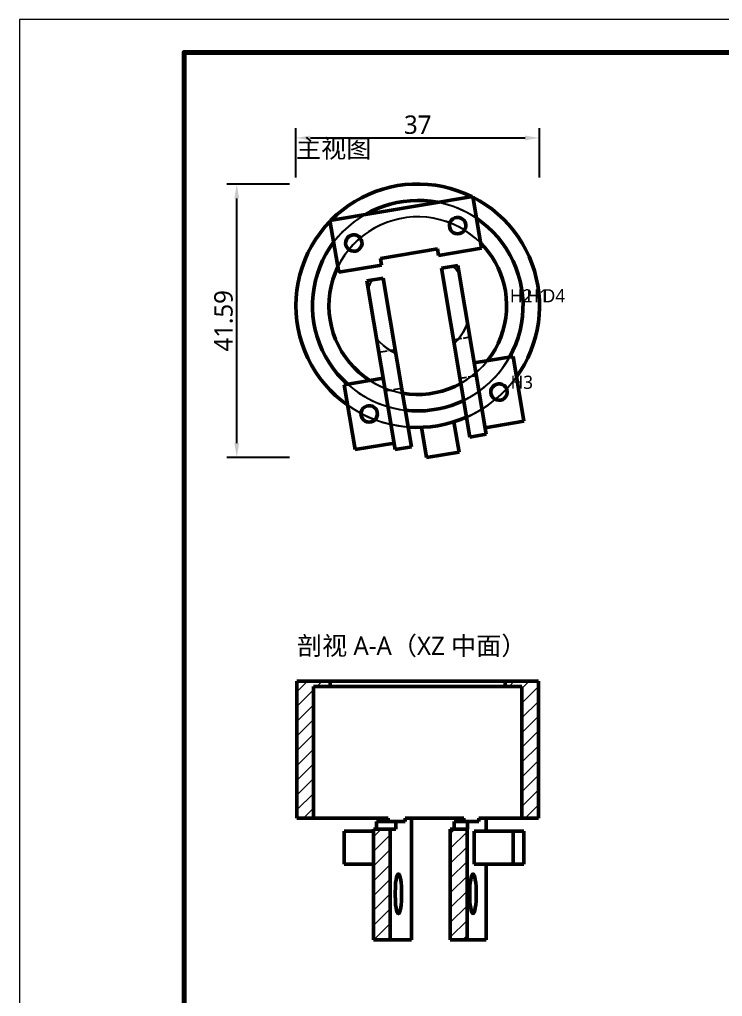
# Model space of a CAD drawing. Header units: millimetres. Extents: x 0 to 420, y 0 to 297.
# Drawn here: x 0 to 106.8, y 148.5 to 297 of the extents above; entities that cross this region are included whole.
import ezdxf

# ---------------------------------------------------------------- set-up
doc = ezdxf.new("R2010")
doc.units = ezdxf.units.MM
doc.linetypes.add('DASHED', pattern=[1.524, 1.27, -0.254])
for name, color, linetype, lineweight in [('DIM', 3, 'CONTINUOUS', 18), ('FRAME', 7, 'CONTINUOUS', 70), ('HATCH', 8, 'CONTINUOUS', 13), ('HIDDEN', 8, 'DASHED', 25), ('TEXT', 7, 'CONTINUOUS', 25), ('VISIBLE', 7, 'CONTINUOUS', 50)]:
    doc.layers.add(name, color=color, linetype=linetype, lineweight=lineweight)
doc.styles.add('CJK', font='NotoSansCJK-Regular.ttc')
doc.dimstyles.new('GB', dxfattribs={"dimtxt": 2.8, "dimasz": 2.2, "dimexe": 1.5, "dimexo": 1, "dimgap": 0.6, "dimtad": 1, "dimlfac": 100, "dimzin": 12, "dimdsep": 46, "dimtxsty": 'CJK', "dimcen": 2.5, "dimazin": 3, "dimtfac": 0.5, "dimtmove": 2, "dimatfit": 3})

msp = doc.modelspace()

# ---------------------------------------------------------------- hatches: boundary and pattern name
at = {"layer": 'HATCH'}
h = msp.add_hatch(dxfattribs=at)
h.set_pattern_fill('ANSI31', scale=0.5)
h.paths.add_polyline_path([(42.14328, 196.40801), (42.14328, 196.10563), (42.14328, 195.80324), (42.14328, 195.50086), (42.14328, 195.19848), (42.14328, 194.8961), (42.14328, 194.59371), (42.14328, 194.29133), (42.14328, 193.98895), (42.14328, 193.68656), (42.14328, 193.38418), (42.14328, 193.0818), (42.14328, 192.77941), (42.14328, 192.47703), (42.14328, 192.17465), (42.14328, 191.87227), (42.14328, 191.56988), (42.14328, 191.2675), (42.14328, 190.96512), (42.14328, 190.66273), (42.14328, 190.36035), (42.14328, 190.05797), (42.14328, 189.75558), (42.14328, 189.4532), (42.14328, 189.15082), (42.14328, 188.84844), (42.14328, 188.54605), (42.14328, 188.24367), (42.14328, 187.94129), (42.14328, 187.6389), (42.14328, 187.33652), (42.14328, 187.03414), (42.14328, 186.73175), (42.14328, 186.42937), (42.14328, 186.12699), (42.14328, 185.82461), (42.14328, 185.52222), (42.14328, 185.21984), (42.14328, 184.91746), (42.14328, 184.61507), (42.14328, 184.31269), (42.14328, 184.01031), (42.14328, 183.70793), (42.14328, 183.40554), (42.14328, 183.10316), (42.14328, 182.80078), (42.14328, 182.49839), (42.14328, 182.19601), (42.14328, 181.89363), (42.14328, 181.59124), (42.14328, 181.28886), (42.14328, 180.98648), (42.14328, 180.6841), (42.14328, 180.38171), (42.14328, 180.07933), (42.14328, 179.77695), (42.14328, 179.47456), (42.14328, 179.17218), (42.14328, 178.8698), (42.14328, 178.56741), (42.14328, 178.26503), (42.14328, 177.96265), (42.14328, 177.66027), (42.14328, 177.35788), (42.14328, 177.0555), (42.14328, 176.75312), (42.14328, 176.45073), (42.14328, 176.14835), (42.14328, 175.84597), (42.20771, 175.60801), (42.51009, 175.60801), (42.81247, 175.60801), (43.11485, 175.60801), (43.41724, 175.60801), (43.71962, 175.60801), (44.022, 175.60801), (44.32439, 175.60801), (44.62677, 175.60801), (44.66589, 175.87128), (44.66589, 176.17366), (44.66589, 176.47604), (44.66589, 176.77843), (44.66589, 177.08081), (44.66589, 177.38319), (44.66589, 177.68557), (44.66589, 177.98796), (44.66589, 178.29034), (44.66589, 178.59272), (44.66589, 178.89511), (44.66589, 179.19749), (44.66589, 179.49987), (44.66589, 179.80225), (44.66589, 180.10464), (44.66589, 180.40702), (44.66589, 180.7094), (44.66589, 181.01179), (44.66589, 181.31417), (44.66589, 181.61655), (44.66589, 181.91894), (44.66589, 182.22132), (44.66589, 182.5237), (44.66589, 182.82608), (44.66589, 183.12847), (44.66589, 183.43085), (44.66589, 183.73323), (44.66589, 184.03562), (44.66589, 184.338), (44.66589, 184.64038), (44.66589, 184.94277), (44.66589, 185.24515), (44.66589, 185.54753), (44.66589, 185.84991), (44.66589, 186.1523), (44.66589, 186.45468), (44.66589, 186.75706), (44.66589, 187.05945), (44.66589, 187.36183), (44.66589, 187.66421), (44.66589, 187.9666), (44.66589, 188.26898), (44.66589, 188.57136), (44.66589, 188.87374), (44.66589, 189.17613), (44.66589, 189.47851), (44.66589, 189.78089), (44.66589, 190.08328), (44.66589, 190.38566), (44.66589, 190.68804), (44.66589, 190.99043), (44.66589, 191.29281), (44.66589, 191.59519), (44.66589, 191.89757), (44.66589, 192.19996), (44.66589, 192.50234), (44.66589, 192.80472), (44.66589, 193.10711), (44.66589, 193.40949), (44.66589, 193.71187), (44.66589, 194.01425), (44.66589, 194.31664), (44.66589, 194.61902), (44.66589, 194.9214), (44.66589, 195.22379), (44.66589, 195.52617), (44.88643, 195.60801), (45.18881, 195.60801), (45.49119, 195.60801), (45.79358, 195.60801), (46.09596, 195.60801), (46.39834, 195.60801), (46.70073, 195.60801), (47.00311, 195.60801), (47.19702, 195.71648), (47.19702, 196.01886), (47.19702, 196.32124), (46.98141, 196.40801), (46.67902, 196.40801), (46.37664, 196.40801), (46.07426, 196.40801), (45.77188, 196.40801), (45.46949, 196.40801), (45.16711, 196.40801), (44.86473, 196.40801), (44.56234, 196.40801), (44.25996, 196.40801), (43.95758, 196.40801), (43.65519, 196.40801), (43.35281, 196.40801), (43.05043, 196.40801), (42.74805, 196.40801), (42.44566, 196.40801), (42.14328, 196.40801)])
h = msp.add_hatch(dxfattribs=at)
h.set_pattern_fill('ANSI31', scale=0.5)
h.paths.add_polyline_path([(76.33411, 175.60801), (76.63649, 175.60801), (76.93888, 175.60801), (77.24126, 175.60801), (77.54364, 175.60801), (77.84603, 175.60801), (78.14841, 175.60801), (78.45079, 175.60801), (78.75317, 175.60801), (78.85672, 175.80685), (78.85672, 176.10923), (78.85672, 176.41162), (78.85672, 176.714), (78.85672, 177.01638), (78.85672, 177.31877), (78.85672, 177.62115), (78.85672, 177.92353), (78.85672, 178.22591), (78.85672, 178.5283), (78.85672, 178.83068), (78.85672, 179.13306), (78.85672, 179.43545), (78.85672, 179.73783), (78.85672, 180.04021), (78.85672, 180.3426), (78.85672, 180.64498), (78.85672, 180.94736), (78.85672, 181.24974), (78.85672, 181.55213), (78.85672, 181.85451), (78.85672, 182.15689), (78.85672, 182.45928), (78.85672, 182.76166), (78.85672, 183.06404), (78.85672, 183.36643), (78.85672, 183.66881), (78.85672, 183.97119), (78.85672, 184.27357), (78.85672, 184.57596), (78.85672, 184.87834), (78.85672, 185.18072), (78.85672, 185.48311), (78.85672, 185.78549), (78.85672, 186.08787), (78.85672, 186.39025), (78.85672, 186.69264), (78.85672, 186.99502), (78.85672, 187.2974), (78.85672, 187.59979), (78.85672, 187.90217), (78.85672, 188.20455), (78.85672, 188.50694), (78.85672, 188.80932), (78.85672, 189.1117), (78.85672, 189.41408), (78.85672, 189.71647), (78.85672, 190.01885), (78.85672, 190.32123), (78.85672, 190.62362), (78.85672, 190.926), (78.85672, 191.22838), (78.85672, 191.53077), (78.85672, 191.83315), (78.85672, 192.13553), (78.85672, 192.43791), (78.85672, 192.7403), (78.85672, 193.04268), (78.85672, 193.34506), (78.85672, 193.64745), (78.85672, 193.94983), (78.85672, 194.25221), (78.85672, 194.5546), (78.85672, 194.85698), (78.85672, 195.15936), (78.85672, 195.46174), (78.85672, 195.76413), (78.85672, 196.06651), (78.85672, 196.36889), (78.59345, 196.40801), (78.29107, 196.40801), (77.98868, 196.40801), (77.6863, 196.40801), (77.38392, 196.40801), (77.08154, 196.40801), (76.77915, 196.40801), (76.47677, 196.40801), (76.17439, 196.40801), (75.872, 196.40801), (75.56962, 196.40801), (75.26724, 196.40801), (74.96486, 196.40801), (74.66247, 196.40801), (74.36009, 196.40801), (74.05771, 196.40801), (73.80297, 196.36036), (73.80297, 196.05798), (73.80297, 195.75559), (73.95777, 195.60801), (74.26015, 195.60801), (74.56254, 195.60801), (74.86492, 195.60801), (75.1673, 195.60801), (75.46969, 195.60801), (75.77207, 195.60801), (76.07445, 195.60801), (76.33411, 195.56529), (76.33411, 195.2629), (76.33411, 194.96052), (76.33411, 194.65814), (76.33411, 194.35575), (76.33411, 194.05337), (76.33411, 193.75099), (76.33411, 193.44861), (76.33411, 193.14622), (76.33411, 192.84384), (76.33411, 192.54146), (76.33411, 192.23907), (76.33411, 191.93669), (76.33411, 191.63431), (76.33411, 191.33192), (76.33411, 191.02954), (76.33411, 190.72716), (76.33411, 190.42478), (76.33411, 190.12239), (76.33411, 189.82001), (76.33411, 189.51763), (76.33411, 189.21524), (76.33411, 188.91286), (76.33411, 188.61048), (76.33411, 188.3081), (76.33411, 188.00571), (76.33411, 187.70333), (76.33411, 187.40095), (76.33411, 187.09856), (76.33411, 186.79618), (76.33411, 186.4938), (76.33411, 186.19141), (76.33411, 185.88903), (76.33411, 185.58665), (76.33411, 185.28427), (76.33411, 184.98188), (76.33411, 184.6795), (76.33411, 184.37712), (76.33411, 184.07473), (76.33411, 183.77235), (76.33411, 183.46997), (76.33411, 183.16758), (76.33411, 182.8652), (76.33411, 182.56282), (76.33411, 182.26044), (76.33411, 181.95805), (76.33411, 181.65567), (76.33411, 181.35329), (76.33411, 181.0509), (76.33411, 180.74852), (76.33411, 180.44614), (76.33411, 180.14375), (76.33411, 179.84137), (76.33411, 179.53899), (76.33411, 179.23661), (76.33411, 178.93422), (76.33411, 178.63184), (76.33411, 178.32946), (76.33411, 178.02707), (76.33411, 177.72469), (76.33411, 177.42231), (76.33411, 177.11992), (76.33411, 176.81754), (76.33411, 176.51516), (76.33411, 176.21278), (76.33411, 175.91039), (76.33411, 175.60801)])
h = msp.add_hatch(dxfattribs=at)
h.set_pattern_fill('ANSI31', scale=0.5)
h.paths.add_polyline_path([(56.32336, 173.90801), (56.01887, 173.90801), (55.71438, 173.90801), (55.40989, 173.90801), (55.10539, 173.90801), (54.8009, 173.90801), (54.49641, 173.90801), (54.19192, 173.90801), (53.88743, 173.90801), (53.78823, 173.70273), (53.78823, 173.39824), (53.78823, 173.09375), (53.78823, 172.78926), (53.78823, 172.48477), (53.78823, 172.18028), (53.78823, 171.87579), (53.78823, 171.5713), (53.78823, 171.26681), (53.78823, 170.96231), (53.78823, 170.65782), (53.78823, 170.35333), (53.78823, 170.04884), (53.78823, 169.74435), (53.78823, 169.43986), (53.78823, 169.13537), (53.78823, 168.83088), (53.78823, 168.52639), (53.78823, 168.2219), (53.78823, 167.91741), (53.78823, 167.61292), (53.78823, 167.30843), (53.78823, 167.00394), (53.78823, 166.69945), (53.78823, 166.39496), (53.78823, 166.09047), (53.78823, 165.78598), (53.78823, 165.48149), (53.78823, 165.177), (53.78823, 164.87251), (53.78823, 164.56802), (53.78823, 164.26353), (53.78823, 163.95904), (53.78823, 163.65455), (53.78823, 163.35006), (53.78823, 163.04557), (53.78823, 162.74108), (53.78823, 162.43659), (53.78823, 162.1321), (53.78823, 161.82761), (53.78823, 161.52312), (53.78823, 161.21863), (53.78823, 160.91414), (53.78823, 160.60965), (53.78823, 160.30516), (53.78823, 160.00067), (53.78823, 159.69618), (53.78823, 159.39169), (53.78823, 159.0872), (53.78823, 158.78271), (53.78823, 158.47822), (53.78823, 158.17373), (53.78823, 157.86924), (53.78823, 157.56475), (53.78823, 157.26026), (53.94047, 157.10801), (54.24496, 157.10801), (54.54945, 157.10801), (54.85394, 157.10801), (55.15843, 157.10801), (55.46292, 157.10801), (55.76741, 157.10801), (56.0719, 157.10801), (56.32336, 157.16105), (56.32336, 157.46554), (56.32336, 157.77003), (56.32336, 158.07452), (56.32336, 158.37901), (56.32336, 158.6835), (56.32336, 158.98799), (56.32336, 159.29248), (56.32336, 159.59697), (56.32336, 159.90146), (56.32336, 160.20595), (56.32336, 160.51044), (56.32336, 160.81493), (56.32336, 161.11942), (56.32336, 161.42391), (56.32336, 161.7284), (56.32336, 162.03289), (56.32336, 162.33738), (56.32336, 162.64187), (56.32336, 162.94636), (56.32336, 163.25085), (56.32336, 163.55534), (56.32336, 163.85983), (56.32336, 164.16432), (56.32336, 164.46881), (56.32336, 164.7733), (56.32336, 165.07779), (56.32336, 165.38228), (56.32336, 165.68677), (56.32336, 165.99126), (56.32336, 166.29575), (56.32336, 166.60024), (56.32336, 166.90474), (56.32336, 167.20923), (56.32336, 167.51372), (56.32336, 167.81821), (56.32336, 168.1227), (56.32336, 168.42719), (56.32336, 168.73168), (56.32336, 169.03617), (56.32336, 169.34066), (56.32336, 169.64515), (56.32336, 169.94964), (56.32336, 170.25413), (56.32336, 170.55862), (56.32336, 170.86311), (56.32336, 171.1676), (56.32336, 171.47209), (56.32336, 171.77658), (56.32336, 172.08107), (56.32336, 172.38556), (56.32336, 172.69005), (56.32336, 172.99454), (56.32336, 173.29903), (56.32336, 173.60352), (56.32336, 173.90801)])
h = msp.add_hatch(dxfattribs=at)
h.set_pattern_fill('ANSI31', scale=0.5)
h.paths.add_polyline_path([(67.98495, 157.10801), (67.98495, 157.4125), (67.98495, 157.71699), (67.98495, 158.02148), (67.98495, 158.32597), (67.98495, 158.63046), (67.98495, 158.93495), (67.98495, 159.23944), (67.98495, 159.54393), (67.98495, 159.84842), (67.98495, 160.15291), (67.98495, 160.4574), (67.98495, 160.76189), (67.98495, 161.06638), (67.98495, 161.37087), (67.98495, 161.67536), (67.98495, 161.97985), (67.98495, 162.28434), (67.98495, 162.58883), (67.98495, 162.89332), (67.98495, 163.19781), (67.98495, 163.5023), (67.98495, 163.80679), (67.98495, 164.11129), (67.98495, 164.41578), (67.98495, 164.72027), (67.98495, 165.02476), (67.98495, 165.32925), (67.98495, 165.63374), (67.98495, 165.93823), (67.98495, 166.24272), (67.98495, 166.54721), (67.98495, 166.8517), (67.98495, 167.15619), (67.98495, 167.46068), (67.98495, 167.76517), (67.98495, 168.06966), (67.98495, 168.37415), (67.98495, 168.67864), (67.98495, 168.98313), (67.98495, 169.28762), (67.98495, 169.59211), (67.98495, 169.8966), (67.98495, 170.20109), (67.98495, 170.50558), (67.98495, 170.81007), (67.98495, 171.11456), (67.98495, 171.41905), (67.98495, 171.72354), (67.98495, 172.02803), (67.98495, 172.33252), (67.98495, 172.63701), (67.98495, 172.9415), (67.98495, 173.24599), (67.98495, 173.55048), (67.98495, 173.85497), (67.7335, 173.90801), (67.42901, 173.90801), (67.12452, 173.90801), (66.82003, 173.90801), (66.51553, 173.90801), (66.21104, 173.90801), (65.90655, 173.90801), (65.60206, 173.90801), (65.44982, 173.75576), (65.44982, 173.45127), (65.44982, 173.14678), (65.44982, 172.84229), (65.44982, 172.5378), (65.44982, 172.23331), (65.44982, 171.92882), (65.44982, 171.62433), (65.44982, 171.31984), (65.44982, 171.01535), (65.44982, 170.71086), (65.44982, 170.40637), (65.44982, 170.10188), (65.44982, 169.79739), (65.44982, 169.4929), (65.44982, 169.18841), (65.44982, 168.88392), (65.44982, 168.57943), (65.44982, 168.27494), (65.44982, 167.97045), (65.44982, 167.66596), (65.44982, 167.36147), (65.44982, 167.05698), (65.44982, 166.75249), (65.44982, 166.448), (65.44982, 166.14351), (65.44982, 165.83902), (65.44982, 165.53453), (65.44982, 165.23004), (65.44982, 164.92555), (65.44982, 164.62106), (65.44982, 164.31657), (65.44982, 164.01208), (65.44982, 163.70759), (65.44982, 163.4031), (65.44982, 163.09861), (65.44982, 162.79412), (65.44982, 162.48963), (65.44982, 162.18514), (65.44982, 161.88065), (65.44982, 161.57616), (65.44982, 161.27167), (65.44982, 160.96718), (65.44982, 160.66269), (65.44982, 160.3582), (65.44982, 160.05371), (65.44982, 159.74922), (65.44982, 159.44472), (65.44982, 159.14023), (65.44982, 158.83574), (65.44982, 158.53125), (65.44982, 158.22676), (65.44982, 157.92227), (65.44982, 157.61778), (65.44982, 157.31329), (65.54903, 157.10801), (65.85352, 157.10801), (66.15801, 157.10801), (66.4625, 157.10801), (66.76699, 157.10801), (67.07148, 157.10801), (67.37597, 157.10801), (67.68046, 157.10801), (67.98495, 157.10801)])

# ---------------------------------------------------------------- linework, layer by layer
at = {"layer": 'FRAME', "lineweight": 18}
msp.add_lwpolyline([(0, 0), (420, 0), (420, 297), (0, 297)], close=True, dxfattribs=at)
at = {"layer": 'FRAME'}
msp.add_lwpolyline([(25, 5), (415, 5), (415, 292), (25, 292)], close=True, dxfattribs=at)
at = {"layer": 'HIDDEN'}
for points in [[(78.74365, 256.57312), (78.50386, 257.75974), (78.18698, 258.92814), (77.79435, 260.07331), (77.32767, 261.19035), (76.78894, 262.27448), (76.18045, 263.32105), (75.50481, 264.32558), (74.76492, 265.28377), (73.96395, 266.19152), (73.10532, 267.04494), (72.19272, 267.84037), (71.23004, 268.57442), (70.22142, 269.24393), (69.17117, 269.84604), (68.08378, 270.37817), (66.96392, 270.83805), (65.81639, 271.2237), (64.64608, 271.53346), (63.45802, 271.76603), (62.2573, 271.92039), (61.04905, 271.9959), (59.83845, 271.99221), (58.63068, 271.90936), (57.43092, 271.74769), (56.2443, 271.50791), (55.0759, 271.19102), (53.93073, 270.7984), (52.81369, 270.33172), (51.72957, 269.79298), (50.683, 269.18449), (49.67847, 268.50886), (48.72027, 267.76897), (47.81252, 266.968), (46.9591, 266.10937), (46.16367, 265.19676), (45.42962, 264.23409), (44.76011, 263.22546), (44.158, 262.17521), (43.62587, 261.08783), (43.16599, 259.96797), (42.78035, 258.82043), (42.47058, 257.65013), (42.23801, 256.46207), (42.08365, 255.26135), (42.00815, 254.0531), (42.01183, 252.8425), (42.09468, 251.63473), (42.25635, 250.43497), (42.49614, 249.24835), (42.81302, 248.07995), (43.20564, 246.93478), (43.67232, 245.81774), (44.21106, 244.73361), (44.81955, 243.68704), (45.49518, 242.68251), (46.23507, 241.72432), (47.03605, 240.81657), (47.89467, 239.96315), (48.80728, 239.16772), (49.76996, 238.43367), (50.77858, 237.76416), (51.82883, 237.16205), (52.91622, 236.62992), (54.03607, 236.17004), (55.18361, 235.78439), (56.35391, 235.47462), (57.54197, 235.24206), (58.7427, 235.0877), (59.95095, 235.01219), (61.16155, 235.01588), (62.36931, 235.09873), (63.56908, 235.26039), (64.7557, 235.50018), (65.92409, 235.81707), (67.06926, 236.20969), (68.1863, 236.67637), (69.27043, 237.21511), (70.317, 237.8236), (71.32153, 238.49923), (72.27972, 239.23912), (73.18747, 240.04009), (74.04089, 240.89872), (74.83633, 241.81133), (75.57037, 242.774), (76.23988, 243.78263), (76.842, 244.83288), (77.37413, 245.92026), (77.834, 247.04012), (78.21965, 248.18766), (78.52942, 249.35796), (78.76198, 250.54602), (78.91635, 251.74674), (78.99185, 252.95499), (78.98817, 254.16559), (78.90531, 255.37336), (78.74365, 256.57312)], [(76.27829, 256.15838), (76.05175, 257.26476), (75.74774, 258.35239), (75.36776, 259.41587), (74.91371, 260.4499), (74.38785, 261.44933), (73.7928, 262.40917), (73.13153, 263.32465), (72.40733, 264.1912), (71.62381, 265.00451), (70.78487, 265.76053), (69.89469, 266.45548), (68.95771, 267.08591), (67.97859, 267.64868), (66.96221, 268.14098), (65.91364, 268.56035), (64.8381, 268.90472), (63.74095, 269.17236), (62.62765, 269.36195), (61.50375, 269.47253), (60.37485, 269.50356), (59.24657, 269.45487), (58.12454, 269.32672), (57.01434, 269.11975), (55.92151, 268.83497), (54.85148, 268.47382), (53.8096, 268.03809), (52.80105, 267.52996), (51.83085, 266.95194), (50.90385, 266.30693), (50.02465, 265.59814), (49.19764, 264.82909), (48.42694, 264.00362), (47.71638, 263.12585), (47.06951, 262.20014), (46.48955, 261.2311), (45.97939, 260.22357), (45.54158, 259.18257), (45.17828, 258.11327), (44.89132, 257.02101), (44.68211, 255.91123), (44.55172, 254.78946), (44.50077, 253.66128), (44.52953, 252.53232), (44.63786, 251.4082), (44.82521, 250.29452), (45.09065, 249.19683), (45.43286, 248.1206), (45.85014, 247.07119), (46.3404, 246.05383), (46.9012, 245.07359), (47.52975, 244.13534), (48.22292, 243.24377), (48.97725, 242.40332), (49.78898, 241.61816), (50.65408, 240.89223), (51.56823, 240.22912), (52.52688, 239.63215), (53.52525, 239.10429), (54.55837, 238.64817), (55.62109, 238.26606), (56.70811, 237.95986), (57.81403, 237.73111), (58.93332, 237.58093), (60.06043, 237.51008), (61.18972, 237.51892), (62.31557, 237.60739), (63.43239, 237.77506), (64.53459, 238.02108), (65.61669, 238.34425), (66.6733, 238.74294), (67.69916, 239.21516), (68.68915, 239.75858), (69.63834, 240.37047), (70.542, 241.0478), (71.39564, 241.78718), (72.19499, 242.58493), (72.93609, 243.43708), (73.61522, 244.33939), (74.22902, 245.28735), (74.77441, 246.27625), (75.2487, 247.30116), (75.64951, 248.35696), (75.97484, 249.43842), (76.22308, 250.54012), (76.39298, 251.6566), (76.48371, 252.78227), (76.49481, 253.91154), (76.42622, 255.03879), (76.27829, 256.15838)], [(52.52094, 267.37252), (63.50217, 269.21986)], [(68.68972, 270.09255), (63.50217, 269.21986)], [(69.42004, 266.78685), (68.50931, 267.35507), (67.56253, 267.86095), (66.58396, 268.3022), (65.57801, 268.67684), (64.5492, 268.98319), (63.50217, 269.21986)], [(68.68972, 270.09255), (68.85913, 270.12105)], [(68.68972, 270.09255), (68.87996, 269.99726)], [(68.87996, 269.99726), (68.85913, 270.12105)], [(69.42004, 266.78685), (68.87996, 269.99726)], [(52.52094, 267.37252), (47.3334, 266.49984)], [(52.52094, 267.37252), (51.60898, 266.80629), (50.73703, 266.18019), (49.90903, 265.49702), (49.12871, 264.75988), (48.39956, 263.97206), (47.72488, 263.13714)], [(73.81293, 255.74364), (73.60243, 256.75617), (73.31504, 257.74961), (72.95244, 258.71813), (72.51677, 259.65606), (72.01058, 260.55788), (71.43684, 261.41831), (70.79892, 262.23229), (70.10056, 262.99506), (69.34586, 263.70212), (68.53924, 264.34934), (67.68546, 264.93292), (66.7895, 265.44943), (65.85664, 265.89583), (64.89234, 266.26952), (63.90226, 266.56829), (62.89222, 266.7904), (61.86814, 266.93454), (60.83603, 266.99986), (59.80195, 266.98599), (58.77197, 266.89299), (57.75212, 266.72143), (56.7484, 266.4723), (55.7667, 266.14706), (54.81278, 265.74764), (53.89223, 265.27636), (53.01045, 264.736), (52.17263, 264.12972), (51.38368, 263.46109), (50.64822, 262.73402), (49.97058, 261.9528), (49.35473, 261.12199), (48.80429, 260.24647), (48.32248, 259.33139), (47.91213, 258.38211), (47.57565, 257.40421), (47.31502, 256.40341), (47.13176, 255.38561), (47.02696, 254.35676), (47.00121, 253.3229), (47.05469, 252.29011), (47.18706, 251.26445), (47.39757, 250.25192), (47.68496, 249.25848), (48.04756, 248.28996), (48.48323, 247.35203), (48.98942, 246.45021), (49.56316, 245.58978), (50.20108, 244.7758), (50.89944, 244.01303), (51.65414, 243.30597), (52.46075, 242.65875), (53.31454, 242.07517), (54.2105, 241.55866), (55.14336, 241.11226), (56.10766, 240.73857), (57.09774, 240.4398), (58.10778, 240.21769), (59.13186, 240.07355), (60.16397, 240.00823), (61.19805, 240.0221), (62.22803, 240.1151), (63.24787, 240.28666), (64.25159, 240.53579), (65.23329, 240.86103), (66.18722, 241.26045), (67.10777, 241.73173), (67.98954, 242.27209), (68.82736, 242.87837), (69.61632, 243.547), (70.35177, 244.27406), (71.02941, 245.05529), (71.64526, 245.8861), (72.19571, 246.76162), (72.67752, 247.6767), (73.08787, 248.62598), (73.42434, 249.60388), (73.68498, 250.60468), (73.86823, 251.62248), (73.97304, 252.65133), (73.99878, 253.68519), (73.94531, 254.71798), (73.81293, 255.74364)], [(47.16398, 266.47134), (47.3334, 266.49984)], [(47.18481, 266.34755), (47.16398, 266.47134)], [(47.18481, 266.34755), (47.3334, 266.49984)], [(47.72488, 263.13714), (47.18481, 266.34755)], [(70.04923, 263.04669), (69.29515, 263.74589), (68.49003, 264.38565), (67.63855, 264.96227), (66.74565, 265.47241), (65.81651, 265.9131), (64.85652, 266.28179), (63.87125, 266.57633), (62.86642, 266.79502), (61.84786, 266.93659), (60.82147, 267.00022), (59.79323, 266.98553), (58.76908, 266.89262), (57.75497, 266.72202), (56.7568, 266.47472), (55.78034, 266.15216), (54.83127, 265.75621), (53.91509, 265.28916), (53.03713, 264.75374), (52.20246, 264.15303), (51.41595, 263.49053), (50.68214, 262.77009), (50.0053, 261.99588), (49.38936, 261.1724), (48.83788, 260.30442), (48.35408, 259.39698)], [(67.79697, 265.88616), (67.80981, 265.57309), (67.74439, 265.26666), (67.60483, 264.98613), (67.39988, 264.74912), (67.14243, 264.57052), (66.84865, 264.46156), (66.537, 264.42909), (66.22707, 264.47513), (65.93833, 264.59681), (65.68892, 264.78647), (65.49451, 265.0322), (65.36732, 265.31856), (65.31534, 265.62755), (65.34183, 265.93976), (65.44514, 266.23557), (65.61877, 266.4964), (65.8518, 266.70586), (66.12961, 266.85078), (66.43473, 266.92206), (66.74798, 266.91522), (67.0497, 266.83069), (67.32092, 266.67378), (67.54459, 266.45436), (67.70667, 266.1862), (67.79697, 265.88616)], [(69.42004, 266.78685), (70.1863, 262.2319)], [(47.72488, 263.13714), (48.49115, 258.58219)], [(52.01867, 263.23182), (52.03152, 262.91875), (51.9661, 262.61232), (51.82653, 262.33179), (51.62159, 262.09478), (51.36413, 261.91618), (51.07036, 261.80723), (50.75871, 261.77475), (50.44878, 261.8208), (50.16004, 261.94247), (49.91063, 262.13213), (49.71622, 262.37786), (49.58903, 262.66422), (49.53705, 262.97321), (49.56354, 263.28542), (49.66685, 263.58124), (49.84047, 263.84206), (50.07351, 264.05152), (50.35132, 264.19644), (50.65643, 264.26772), (50.96969, 264.26088), (51.27141, 264.17635), (51.54262, 264.01944), (51.7663, 263.80002), (51.92838, 263.53186), (52.01867, 263.23182)], [(59.17283, 261.39319), (54.8338, 260.66325)], [(63.51186, 262.12313), (59.17283, 261.39319)], [(63.67776, 261.13699), (63.51186, 262.12313)], [(63.67776, 261.13699), (70.1863, 262.2319)], [(54.9997, 259.6771), (54.8338, 260.66325)], [(48.49115, 258.58219), (54.9997, 259.6771)], [(64.10816, 259.18129), (65.82898, 259.47078)], [(64.10816, 259.18129), (66.03494, 247.72785)], [(65.82898, 259.47078), (66.57352, 259.59603)], [(65.82898, 259.47078), (66.31567, 258.99749), (66.76049, 258.48463)], [(66.76049, 258.48463), (66.31567, 258.99749), (65.82898, 259.47078)], [(66.57352, 259.59603), (66.76049, 258.48463)], [(66.76049, 258.48463), (68.04551, 250.846)], [(52.76752, 257.27349), (53.51206, 257.39874)], [(52.76752, 257.27349), (52.95448, 256.16209)], [(52.95448, 256.16209), (53.20701, 256.79225), (53.51206, 257.39874)], [(53.51206, 257.39874), (53.20701, 256.79225), (52.95448, 256.16209)], [(53.51206, 257.39874), (55.23287, 257.68823)], [(55.23287, 257.68823), (57.15965, 246.23479)], [(52.95448, 256.16209), (54.23951, 248.52346)], [(66.03494, 247.72785), (66.55061, 248.27049), (67.0133, 248.85894), (67.41896, 249.48807), (67.76404, 250.15236), (68.04551, 250.846)], [(68.04551, 250.846), (67.76404, 250.15236), (67.41896, 249.48807), (67.0133, 248.85894), (66.55061, 248.27049), (66.03494, 247.72785)], [(68.04551, 250.846), (69.78983, 240.47719)], [(54.23951, 248.52346), (55.98383, 238.15464)], [(54.23951, 248.52346), (54.73245, 247.9601), (55.27589, 247.44528), (55.86506, 246.98351), (56.49483, 246.57883), (57.15965, 246.23479)], [(57.15965, 246.23479), (56.49483, 246.57883), (55.86506, 246.98351), (55.27589, 247.44528), (54.73245, 247.9601), (54.23951, 248.52346)], [(65.93302, 248.33372), (68.39838, 248.74846)], [(65.93302, 248.33372), (65.9455, 248.25954), (65.98231, 248.04074), (66.0416, 247.68828), (66.1204, 247.21984), (66.21477, 246.6589), (66.31996, 246.0336), (66.43071, 245.37529), (66.54145, 244.71698), (66.64665, 244.09167), (66.74101, 243.53074), (66.81982, 243.06229), (66.87911, 242.70984), (66.91592, 242.49103), (66.9284, 242.41686)], [(66.9284, 242.41686), (66.91592, 242.49103), (66.87911, 242.70984), (66.81982, 243.06229), (66.74101, 243.53074), (66.64665, 244.09167), (66.54145, 244.71698), (66.43071, 245.37529), (66.31996, 246.0336), (66.21477, 246.6589), (66.1204, 247.21984), (66.0416, 247.68828), (65.98231, 248.04074), (65.9455, 248.25954), (65.93302, 248.33372)], [(68.39838, 248.74846), (68.41086, 248.67428), (68.44766, 248.45548), (68.50696, 248.10302), (68.58576, 247.63458), (68.68013, 247.07364), (68.78532, 246.44834), (68.89607, 245.79003), (69.00681, 245.13172), (69.11201, 244.50641), (69.20637, 243.94548), (69.28517, 243.47704), (69.34447, 243.12458), (69.38128, 242.90577), (69.39375, 242.8316)], [(69.39375, 242.8316), (69.38128, 242.90577), (69.34447, 243.12458), (69.28517, 243.47704), (69.20637, 243.94548), (69.11201, 244.50641), (69.00681, 245.13172), (68.89607, 245.79003), (68.78532, 246.44834), (68.68013, 247.07364), (68.58576, 247.63458), (68.50696, 248.10302), (68.44766, 248.45548), (68.41086, 248.67428), (68.39838, 248.74846)], [(54.59237, 246.42591), (57.05773, 246.84065)], [(57.05773, 246.84065), (57.07021, 246.76648), (57.10702, 246.54768), (57.16631, 246.19522), (57.24512, 245.72677), (57.33948, 245.16584), (57.44467, 244.54054), (57.55542, 243.88222), (57.66617, 243.22391), (57.77136, 242.59861), (57.86572, 242.03767), (57.94453, 241.56923), (58.00382, 241.21677), (58.04063, 240.99797), (58.05311, 240.92379)], [(58.05311, 240.92379), (58.04063, 240.99797), (58.00382, 241.21677), (57.94453, 241.56923), (57.86572, 242.03767), (57.77136, 242.59861), (57.66617, 243.22391), (57.55542, 243.88222), (57.44467, 244.54054), (57.33948, 245.16584), (57.24512, 245.72677), (57.16631, 246.19522), (57.10702, 246.54768), (57.07021, 246.76648), (57.05773, 246.84065)], [(66.03494, 247.72785), (67.48484, 239.10918)], [(54.59237, 246.42591), (54.60485, 246.35174), (54.64166, 246.13294), (54.70095, 245.78048), (54.77976, 245.31203), (54.87412, 244.7511), (54.97931, 244.1258), (55.09006, 243.46748), (55.20081, 242.80917), (55.306, 242.18387), (55.40036, 241.62293), (55.47917, 241.15449), (55.53846, 240.80203), (55.57527, 240.58323), (55.58775, 240.50905)], [(55.58775, 240.50905), (55.57527, 240.58323), (55.53846, 240.80203), (55.47917, 241.15449), (55.40036, 241.62293), (55.306, 242.18387), (55.20081, 242.80917), (55.09006, 243.46748), (54.97931, 244.1258), (54.87412, 244.7511), (54.77976, 245.31203), (54.70095, 245.78048), (54.64166, 246.13294), (54.60485, 246.35174), (54.59237, 246.42591)], [(57.15965, 246.23479), (58.60955, 237.61612)], [(67.04916, 241.69902), (67.81495, 242.15762), (68.54877, 242.66581), (69.2474, 243.22139), (69.90779, 243.82192), (70.52704, 244.46478), (71.10247, 245.14715)], [(69.06196, 244.80389), (74.97882, 245.79926)], [(69.78983, 240.47719), (70.59483, 241.09057), (71.35944, 241.75361), (72.0806, 242.46368), (72.75542, 243.21791), (73.38121, 244.0133), (73.95547, 244.84666), (74.47588, 245.71465)], [(76.63778, 235.93783), (74.97882, 245.79926)], [(70.72092, 234.94245), (69.06196, 244.80389)], [(70.72092, 234.94245), (69.06196, 244.80389)], [(49.3391, 241.48596), (55.25596, 242.48134)], [(53.21545, 242.13807), (53.98247, 241.68153), (54.77798, 241.27668), (55.59851, 240.92528), (56.44047, 240.62887), (57.30017, 240.38874), (58.17387, 240.20596)], [(56.91492, 232.61991), (55.25596, 242.48134)], [(56.91492, 232.61991), (55.25596, 242.48134)], [(69.39375, 242.8316), (66.9284, 242.41686)], [(70.2439, 237.77806), (71.24766, 238.44623), (72.20577, 239.17837), (73.11415, 239.97137), (73.96893, 240.82186), (74.7665, 241.72623), (75.50346, 242.68064)], [(50.99806, 231.62453), (49.3391, 241.48596)], [(49.84203, 241.57057), (50.61781, 240.92063), (51.43313, 240.32103), (52.28472, 239.77418), (53.16918, 239.28226), (54.08298, 238.84724), (55.02244, 238.47087), (55.98383, 238.15464)], [(58.05311, 240.92379), (55.58775, 240.50905)], [(74.08255, 240.57823), (74.0954, 240.26516), (74.02998, 239.95873), (73.89041, 239.6782), (73.68546, 239.44119), (73.42801, 239.26259), (73.13423, 239.15363), (72.82259, 239.12116), (72.51266, 239.1672), (72.22391, 239.28888), (71.9745, 239.47854), (71.78009, 239.72427), (71.6529, 240.01063), (71.60092, 240.31962), (71.62742, 240.63183), (71.73073, 240.92764), (71.90435, 241.18847), (72.13739, 241.39793), (72.41519, 241.54285), (72.72031, 241.61413), (73.03357, 241.60729), (73.33529, 241.52276), (73.6065, 241.36585), (73.83018, 241.14643), (73.99225, 240.87827), (74.08255, 240.57823)], [(67.48484, 239.10918), (68.27827, 239.52197), (69.04741, 239.97845), (69.78983, 240.47719)], [(67.91454, 236.55487), (67.48484, 239.10918)], [(70.2439, 237.77806), (69.78983, 240.47719)], [(49.86374, 238.36734), (50.87241, 237.70659), (51.92198, 237.11296), (53.00799, 236.58897), (54.12583, 236.13683), (55.27075, 235.75848), (56.43789, 235.45552)], [(54.35969, 237.26031), (54.37253, 236.94724), (54.30711, 236.64081), (54.16755, 236.36027), (53.9626, 236.12326), (53.70515, 235.94467), (53.41137, 235.83571), (53.09972, 235.80323), (52.78979, 235.84928), (52.50105, 235.97096), (52.25164, 236.16062), (52.05723, 236.40635), (51.93004, 236.6927), (51.87806, 237.0017), (51.90455, 237.31391), (52.00786, 237.60972), (52.18149, 237.87055), (52.41452, 238.08), (52.69233, 238.22492), (52.99745, 238.2962), (53.31071, 238.28936), (53.61242, 238.20483), (53.88364, 238.04793), (54.10731, 237.8285), (54.26939, 237.56035), (54.35969, 237.26031)], [(56.43789, 235.45552), (55.98383, 238.15464)], [(55.98383, 238.15464), (56.84857, 237.92627), (57.72472, 237.74658), (58.60955, 237.61612)], [(59.03925, 235.0618), (58.60955, 237.61612)], [(70.2439, 237.77806), (69.48709, 237.33363), (68.71005, 236.9256), (67.91454, 236.55487)], [(70.88682, 233.95631), (70.2439, 237.77806)], [(68.42146, 233.54157), (67.91454, 236.55487)], [(59.03925, 235.0618), (58.16623, 235.15184), (57.29846, 235.28317), (56.43789, 235.45552)], [(57.08081, 231.63376), (56.43789, 235.45552)], [(59.54617, 232.0485), (59.03925, 235.0618)], [(66.00628, 235.84248), (65.04105, 235.57003), (64.06247, 235.35029), (63.07342, 235.18391), (62.07681, 235.07137), (61.07557, 235.013)], [(66.00628, 235.84248), (65.04105, 235.57003), (64.06247, 235.35029), (63.07342, 235.18391), (62.07681, 235.07137), (61.07557, 235.013)], [(61.85025, 230.40801), (61.07557, 235.013)], [(66.78097, 231.23749), (66.00628, 235.84248)], [(70.72092, 234.94245), (76.63778, 235.93783)], [(68.42146, 233.54157), (70.88682, 233.95631)], [(50.99806, 231.62453), (56.91492, 232.61991)], [(57.08081, 231.63376), (59.54617, 232.0485)], [(61.85025, 230.40801), (66.78097, 231.23749)]]:
    msp.add_lwpolyline(points, dxfattribs=at)
at = {"layer": 'VISIBLE'}
for points in [[(68.68972, 270.09255), (67.63718, 270.57187), (66.55674, 270.98449), (65.45263, 271.32879), (64.32917, 271.60342), (63.19074, 271.80732), (62.0418, 271.93969), (60.88683, 272), (59.73035, 271.98803), (58.57688, 271.90382), (57.43092, 271.74769), (56.29696, 271.52027), (55.17942, 271.22244), (54.08268, 270.85536), (53.01102, 270.42046), (51.96862, 269.91945), (50.95957, 269.35429), (49.98781, 268.72718), (49.05713, 268.04058), (48.17117, 267.29716), (47.3334, 266.49984)], [(47.16398, 266.47134), (68.85913, 270.12105)], [(63.50217, 269.21986), (62.48102, 269.38093), (61.4516, 269.47572), (60.41821, 269.50384), (59.38516, 269.46516), (58.35677, 269.35985), (57.33732, 269.18835), (56.33108, 268.95138), (55.34223, 268.64992), (54.37492, 268.28523), (53.43318, 267.85884), (52.52094, 267.37252)], [(70.1863, 262.2319), (68.85913, 270.12105)], [(78.74365, 256.57312), (78.51731, 257.70245), (78.22112, 258.81551), (77.85625, 259.90798), (77.42411, 260.97563), (76.92636, 262.01432), (76.36494, 263.02001), (75.74202, 263.98883), (75.06003, 264.917), (74.3216, 265.80093), (73.52959, 266.6372), (72.68708, 267.42256), (71.79732, 268.15397), (70.86378, 268.8286), (69.89007, 269.44383), (68.87996, 269.99726)], [(47.18481, 266.34755), (46.39169, 265.4709), (45.65618, 264.54538), (44.98129, 263.57477), (44.36976, 262.56304), (43.8241, 261.51432), (43.34654, 260.43289), (42.93902, 259.32317), (42.60322, 258.18968), (42.34049, 257.03706), (42.15191, 255.87002), (42.03826, 254.69331), (42, 253.51174), (42.03728, 252.33015), (42.14995, 251.15335), (42.33755, 249.98615), (42.59932, 248.83331), (42.93419, 247.69954), (43.34078, 246.58948), (43.81744, 245.50765), (44.36223, 244.45848), (44.97291, 243.44624), (45.64699, 242.47507), (46.38173, 241.54894), (47.17412, 240.67163), (48.02092, 239.84672), (48.91868, 239.07757), (49.86374, 238.36734)], [(48.49115, 258.58219), (47.16398, 266.47134)], [(67.79697, 265.88616), (67.70667, 266.1862), (67.54459, 266.45436), (67.32092, 266.67378), (67.0497, 266.83069), (66.74798, 266.91522), (66.43473, 266.92206), (66.12961, 266.85078), (65.8518, 266.70586), (65.61877, 266.4964), (65.44514, 266.23557), (65.34183, 265.93976), (65.31534, 265.62755), (65.36732, 265.31856), (65.49451, 265.0322), (65.68892, 264.78647), (65.93833, 264.59681), (66.22707, 264.47513), (66.537, 264.42909), (66.84865, 264.46156), (67.14243, 264.57052), (67.39988, 264.74912), (67.60483, 264.98613), (67.74439, 265.26666), (67.80981, 265.57309), (67.79697, 265.88616)], [(76.27829, 256.15838), (76.06247, 257.22014), (75.7753, 258.26485), (75.41807, 259.28774), (74.99244, 260.2841), (74.50035, 261.24937), (73.94407, 262.17913), (73.32613, 263.0691), (72.64938, 263.91522), (71.91692, 264.71359), (71.1321, 265.46056), (70.29854, 266.15271), (69.42004, 266.78685)], [(47.72488, 263.13714), (47.10309, 262.25178), (46.54255, 261.32642), (46.04582, 260.3653), (45.61518, 259.3728), (45.2526, 258.35347), (44.95974, 257.31197), (44.73793, 256.25306), (44.58818, 255.18158), (44.51119, 254.10243), (44.50731, 253.02054), (44.57654, 251.94087), (44.71858, 250.86834), (44.93278, 249.80786), (45.21816, 248.76428), (45.5734, 247.74238), (45.9969, 246.74682), (46.48671, 245.78215), (47.04059, 244.85279), (47.65601, 243.96298), (48.33015, 243.1168), (49.05994, 242.31811), (49.84203, 241.57057)], [(52.01867, 263.23182), (51.92838, 263.53186), (51.7663, 263.80002), (51.54262, 264.01944), (51.27141, 264.17635), (50.96969, 264.26088), (50.65643, 264.26772), (50.35132, 264.19644), (50.07351, 264.05152), (49.84047, 263.84206), (49.66685, 263.58124), (49.56354, 263.28542), (49.53705, 262.97321), (49.58903, 262.66422), (49.71622, 262.37786), (49.91063, 262.13213), (50.16004, 261.94247), (50.44878, 261.8208), (50.75871, 261.77475), (51.07036, 261.80723), (51.36413, 261.91618), (51.62159, 262.09478), (51.82653, 262.33179), (51.9661, 262.61232), (52.03152, 262.91875), (52.01867, 263.23182)], [(73.81293, 255.74364), (73.62776, 256.65237), (73.38063, 257.54623), (73.07272, 258.42102), (72.70548, 259.27261), (72.28063, 260.09697), (71.8002, 260.89022), (71.26643, 261.64861), (70.68186, 262.36857), (70.04923, 263.04669)], [(63.51186, 262.12313), (54.8338, 260.66325)], [(63.67776, 261.13699), (63.51186, 262.12313)], [(63.67776, 261.13699), (70.1863, 262.2319)], [(54.9997, 259.6771), (54.8338, 260.66325)], [(48.35408, 259.39698), (47.93948, 258.45211), (47.59825, 257.47833), (47.3324, 256.48134), (47.14347, 255.46696), (47.03256, 254.4411), (47.00033, 253.40978), (47.04696, 252.379), (47.17218, 251.3548), (47.37526, 250.34315), (47.65501, 249.34997), (48.0098, 248.38105), (48.43756, 247.44206), (48.93578, 246.53849), (49.50156, 245.67561), (50.13159, 244.85846), (50.8222, 244.09181), (51.56933, 243.38015), (52.36864, 242.72763), (53.21545, 242.13807)], [(48.49115, 258.58219), (54.9997, 259.6771)], [(64.10816, 259.18129), (66.57352, 259.59603)], [(68.42146, 233.54157), (64.10816, 259.18129)], [(70.88682, 233.95631), (66.57352, 259.59603)], [(52.76752, 257.27349), (55.23287, 257.68823)], [(57.08081, 231.63376), (52.76752, 257.27349)], [(59.54617, 232.0485), (55.23287, 257.68823)], [(71.10247, 245.14715), (71.70513, 245.97443), (72.24337, 246.84498), (72.71412, 247.75381), (73.11466, 248.69569), (73.44269, 249.66522), (73.69633, 250.6568), (73.87412, 251.66476), (73.97503, 252.68328), (73.99848, 253.70652), (73.94435, 254.7286), (73.81293, 255.74364)], [(74.47588, 245.71465), (74.96953, 246.67524), (75.39725, 247.66694), (75.7571, 248.68523), (76.04742, 249.72548), (76.26691, 250.78295), (76.41457, 251.85281), (76.4897, 252.9302), (76.49199, 254.01021), (76.42141, 255.0879), (76.27829, 256.15838)], [(75.50346, 242.68064), (76.13431, 243.61374), (76.70721, 244.5835), (77.22004, 245.58632), (77.67088, 246.6185), (78.05808, 247.6762), (78.38019, 248.7555), (78.63603, 249.85241), (78.82464, 250.96285), (78.94532, 252.08271), (78.99763, 253.20784), (78.98137, 254.33406), (78.8966, 255.45721), (78.74365, 256.57312)], [(69.06196, 244.80389), (74.97882, 245.79926)], [(76.63778, 235.93783), (74.97882, 245.79926)], [(49.3391, 241.48596), (55.25596, 242.48134)], [(50.99806, 231.62453), (49.3391, 241.48596)], [(58.17387, 240.20596), (59.1838, 240.06836), (60.20125, 240.00735), (61.22039, 240.02328), (62.23543, 240.11605), (63.24057, 240.28515), (64.23009, 240.52959), (65.19835, 240.848), (66.13983, 241.23855), (67.04916, 241.69902)], [(74.08255, 240.57823), (73.99225, 240.87827), (73.83018, 241.14643), (73.6065, 241.36585), (73.33529, 241.52276), (73.03357, 241.60729), (72.72031, 241.61413), (72.41519, 241.54285), (72.13739, 241.39793), (71.90435, 241.18847), (71.73073, 240.92764), (71.62742, 240.63183), (71.60092, 240.31962), (71.6529, 240.01063), (71.78009, 239.72427), (71.9745, 239.47854), (72.22391, 239.28888), (72.51266, 239.1672), (72.82259, 239.12116), (73.13423, 239.15363), (73.42801, 239.26259), (73.68546, 239.44119), (73.89041, 239.6782), (74.02998, 239.95873), (74.0954, 240.26516), (74.08255, 240.57823)], [(67.48484, 239.10918), (66.55945, 238.69584), (65.60975, 238.34191), (64.63955, 238.04882), (63.65274, 237.81774), (62.65327, 237.6496), (61.64517, 237.54508), (60.63247, 237.50459), (59.61924, 237.5283), (58.60955, 237.61612)], [(54.35969, 237.26031), (54.26939, 237.56035), (54.10731, 237.8285), (53.88364, 238.04793), (53.61242, 238.20483), (53.31071, 238.28936), (52.99745, 238.2962), (52.69233, 238.22492), (52.41452, 238.08), (52.18149, 237.87055), (52.00786, 237.60972), (51.90455, 237.31391), (51.87806, 237.0017), (51.93004, 236.6927), (52.05723, 236.40635), (52.25164, 236.16062), (52.50105, 235.97096), (52.78979, 235.84928), (53.09972, 235.80323), (53.41137, 235.83571), (53.70515, 235.94467), (53.9626, 236.12326), (54.16755, 236.36027), (54.30711, 236.64081), (54.37253, 236.94724), (54.35969, 237.26031)], [(67.91454, 236.55487), (66.86008, 236.13167), (65.78162, 235.774), (64.68324, 235.48321), (63.56908, 235.26039), (62.44334, 235.1064), (61.31027, 235.0218), (60.17415, 235.00691), (59.03925, 235.0618)], [(61.85025, 230.40801), (61.07557, 235.013)], [(66.78097, 231.23749), (66.00628, 235.84248)], [(70.72092, 234.94245), (76.63778, 235.93783)], [(68.42146, 233.54157), (70.88682, 233.95631)], [(50.99806, 231.62453), (56.91492, 232.61991)], [(57.08081, 231.63376), (59.54617, 232.0485)], [(61.85025, 230.40801), (66.78097, 231.23749)], [(42.14328, 175.60801), (42.14328, 196.40801)], [(47.19702, 196.40801), (42.14328, 196.40801)], [(47.19702, 195.60801), (47.19702, 196.40801)], [(47.19702, 196.40801), (47.91856, 196.40801), (49.1415, 196.40801), (50.81709, 196.40801), (52.87857, 196.40801), (55.24378, 196.40801), (57.81845, 196.40801), (60.5, 196.40801), (63.18154, 196.40801), (65.75622, 196.40801), (68.12143, 196.40801), (70.18291, 196.40801), (71.8585, 196.40801), (73.08143, 196.40801), (73.80297, 196.40801)], [(78.85672, 196.40801), (73.80297, 196.40801)], [(73.80297, 195.60801), (73.80297, 196.40801)], [(78.85672, 175.60801), (78.85672, 196.40801)], [(47.19702, 195.60801), (44.66589, 195.60801)], [(44.66589, 175.60801), (44.66589, 195.60801)], [(47.19702, 195.60801), (47.91856, 195.60801), (49.1415, 195.60801), (50.81709, 195.60801), (52.87857, 195.60801), (55.24378, 195.60801), (57.81845, 195.60801), (60.5, 195.60801), (63.18154, 195.60801), (65.75622, 195.60801), (68.12143, 195.60801), (70.18291, 195.60801), (71.8585, 195.60801), (73.08143, 195.60801), (73.80297, 195.60801)], [(76.33411, 195.60801), (73.80297, 195.60801)], [(76.33411, 175.60801), (76.33411, 195.60801)], [(44.66589, 175.60801), (42.14328, 175.60801)], [(44.66589, 175.60801), (44.9054, 175.60801), (45.24836, 175.60801), (45.69248, 175.60801), (46.23482, 175.60801), (46.87178, 175.60801), (47.59913, 175.60801), (48.41206, 175.60801), (49.30517, 175.60801), (50.27253, 175.60801), (51.30773, 175.60801), (52.40391, 175.60801), (53.55378, 175.60801), (54.74973, 175.60801), (55.98383, 175.60801)], [(55.98383, 175.10801), (55.98383, 175.60801)], [(67.48484, 175.60801), (66.89293, 175.60801), (66.29042, 175.60801), (65.67831, 175.60801), (65.05761, 175.60801), (64.42935, 175.60801), (63.79458, 175.60801), (63.15434, 175.60801), (62.50969, 175.60801), (61.86172, 175.60801), (61.21148, 175.60801), (60.56007, 175.60801), (59.90855, 175.60801), (59.25802, 175.60801), (58.60955, 175.60801)], [(58.60955, 175.10801), (58.60955, 175.60801)], [(59.54617, 175.60801), (59.54617, 157.10801)], [(67.48484, 175.10801), (67.48484, 175.60801)], [(69.78983, 175.10801), (69.78983, 175.60801)], [(69.78983, 175.60801), (70.52506, 175.60801), (71.22697, 175.60801), (71.89323, 175.60801), (72.52163, 175.60801), (73.11008, 175.60801), (73.65662, 175.60801), (74.15943, 175.60801), (74.61685, 175.60801), (75.02736, 175.60801), (75.38959, 175.60801), (75.70233, 175.60801), (75.96455, 175.60801), (76.17538, 175.60801), (76.33411, 175.60801)], [(70.88682, 175.60801), (70.88682, 173.60801)], [(78.85672, 175.60801), (76.33411, 175.60801)], [(53.78823, 173.90801), (53.78823, 157.10801)], [(56.32336, 173.90801), (53.78823, 173.90801)], [(54.23951, 173.90801), (54.23951, 175.10801)], [(57.15965, 175.10801), (56.91855, 175.10801), (56.68145, 175.10801), (56.44861, 175.10801), (56.2203, 175.10801), (55.99678, 175.10801), (55.77829, 175.10801), (55.56507, 175.10801), (55.35737, 175.10801), (55.15542, 175.10801), (54.95943, 175.10801), (54.76964, 175.10801), (54.58626, 175.10801), (54.40948, 175.10801), (54.23951, 175.10801)], [(56.32336, 173.90801), (57.15965, 173.90801)], [(56.32336, 173.90801), (56.32336, 157.10801)], [(57.15965, 173.90801), (57.15965, 175.10801)], [(57.15965, 175.10801), (58.60955, 175.10801)], [(65.44982, 173.90801), (65.44982, 157.10801)], [(67.98495, 173.90801), (65.44982, 173.90801)], [(66.03494, 173.90801), (66.03494, 175.10801)], [(68.04551, 175.10801), (67.95245, 175.10801), (67.85107, 175.10801), (67.74146, 175.10801), (67.62377, 175.10801), (67.49811, 175.10801), (67.36464, 175.10801), (67.22349, 175.10801), (67.07483, 175.10801), (66.91882, 175.10801), (66.75564, 175.10801), (66.58546, 175.10801), (66.40849, 175.10801), (66.22492, 175.10801), (66.03494, 175.10801)], [(67.98495, 173.90801), (67.98495, 157.10801)], [(67.98495, 173.90801), (68.04551, 173.90801)], [(68.04551, 173.90801), (68.04551, 175.10801)], [(68.04551, 175.10801), (69.78983, 175.10801)], [(49.3391, 173.60801), (53.78823, 173.60801)], [(49.3391, 173.60801), (49.3391, 168.60801)], [(69.06196, 173.60801), (69.06196, 168.60801)], [(69.06196, 173.60801), (74.97882, 173.60801)], [(76.63778, 173.60801), (74.97882, 173.60801)], [(74.97882, 173.60801), (74.97882, 168.60801)], [(76.63778, 173.60801), (76.63778, 168.60801)], [(49.3391, 168.60801), (53.78823, 168.60801)], [(69.06196, 168.60801), (74.97882, 168.60801)], [(70.88682, 168.60801), (70.88682, 157.10801)], [(76.63778, 168.60801), (74.97882, 168.60801)], [(57.05773, 164.10801), (57.09561, 165.25606), (57.14161, 165.77472), (57.2035, 166.22933), (57.27892, 166.60242), (57.36496, 166.87965), (57.45832, 167.05037), (57.50664, 167.09356), (57.55542, 167.10801)], [(57.55542, 167.10801), (57.6042, 167.09356), (57.65251, 167.05037), (57.74588, 166.87965), (57.83192, 166.60242), (57.90734, 166.22933), (57.96923, 165.77472), (58.01522, 165.25606), (58.05311, 164.10801), (58.01522, 162.95996), (57.96923, 162.4413), (57.90734, 161.98669), (57.83192, 161.6136), (57.74588, 161.33637), (57.65251, 161.16565), (57.6042, 161.12246), (57.55542, 161.10801)], [(68.39838, 164.10801), (68.43626, 165.25606), (68.48225, 165.77472), (68.54415, 166.22933), (68.61957, 166.60242), (68.70561, 166.87965), (68.79897, 167.05037), (68.84728, 167.09356), (68.89607, 167.10801)], [(68.89607, 167.10801), (68.94485, 167.09356), (68.99316, 167.05037), (69.08652, 166.87965), (69.17257, 166.60242), (69.24799, 166.22933), (69.30988, 165.77472), (69.35587, 165.25606), (69.39375, 164.10801), (69.35587, 162.95996), (69.30988, 162.4413), (69.24799, 161.98669), (69.17257, 161.6136), (69.08652, 161.33637), (68.99316, 161.16565), (68.94485, 161.12246), (68.89607, 161.10801)], [(57.55542, 161.10801), (57.50664, 161.12246), (57.45832, 161.16565), (57.36496, 161.33637), (57.27892, 161.6136), (57.2035, 161.98669), (57.14161, 162.4413), (57.09561, 162.95996), (57.05773, 164.10801)], [(68.89607, 161.10801), (68.84728, 161.12246), (68.79897, 161.16565), (68.70561, 161.33637), (68.61957, 161.6136), (68.54415, 161.98669), (68.48225, 162.4413), (68.43626, 162.95996), (68.39838, 164.10801)], [(56.32336, 157.10801), (53.78823, 157.10801)], [(59.54617, 157.10801), (56.32336, 157.10801)], [(67.98495, 157.10801), (65.44982, 157.10801)], [(70.88682, 157.10801), (67.98495, 157.10801)]]:
    msp.add_lwpolyline(points, dxfattribs=at)

# ---------------------------------------------------------------- texts
at = {"layer": 'DIM', "style": 'CJK'}
for s, p in [('H2', (74.5, 254.00603)), ('H1', (77, 254.00603)), ('D4', (79.5, 254.00603)), ('H3', (74.6, 240.86603))]:
    msp.add_text(s, height=2, dxfattribs=at).set_placement(p)
at = {"layer": 'TEXT', "style": 'CJK'}
for s, p in [('主视图', (42, 276)), ('剖视 A-A（XZ 中面）', (42.14328, 200.40801))]:
    msp.add_text(s, height=2.8, dxfattribs=at).set_placement(p)

# ---------------------------------------------------------------- dimensions: what is measured, and where the dimension line sits
at = {"layer": 'DIM'}
msp.add_linear_dim(base=(42, 279), p1=(42, 272), p2=(78.99763, 272), text='37', dimstyle='GB', dxfattribs=at).render()
msp.add_linear_dim(base=(33, 230.40801), p1=(42, 230.40801), p2=(42, 272), angle=90, text='41.59', dimstyle='GB', dxfattribs=at).render()

doc.saveas('drawing.dxf')
